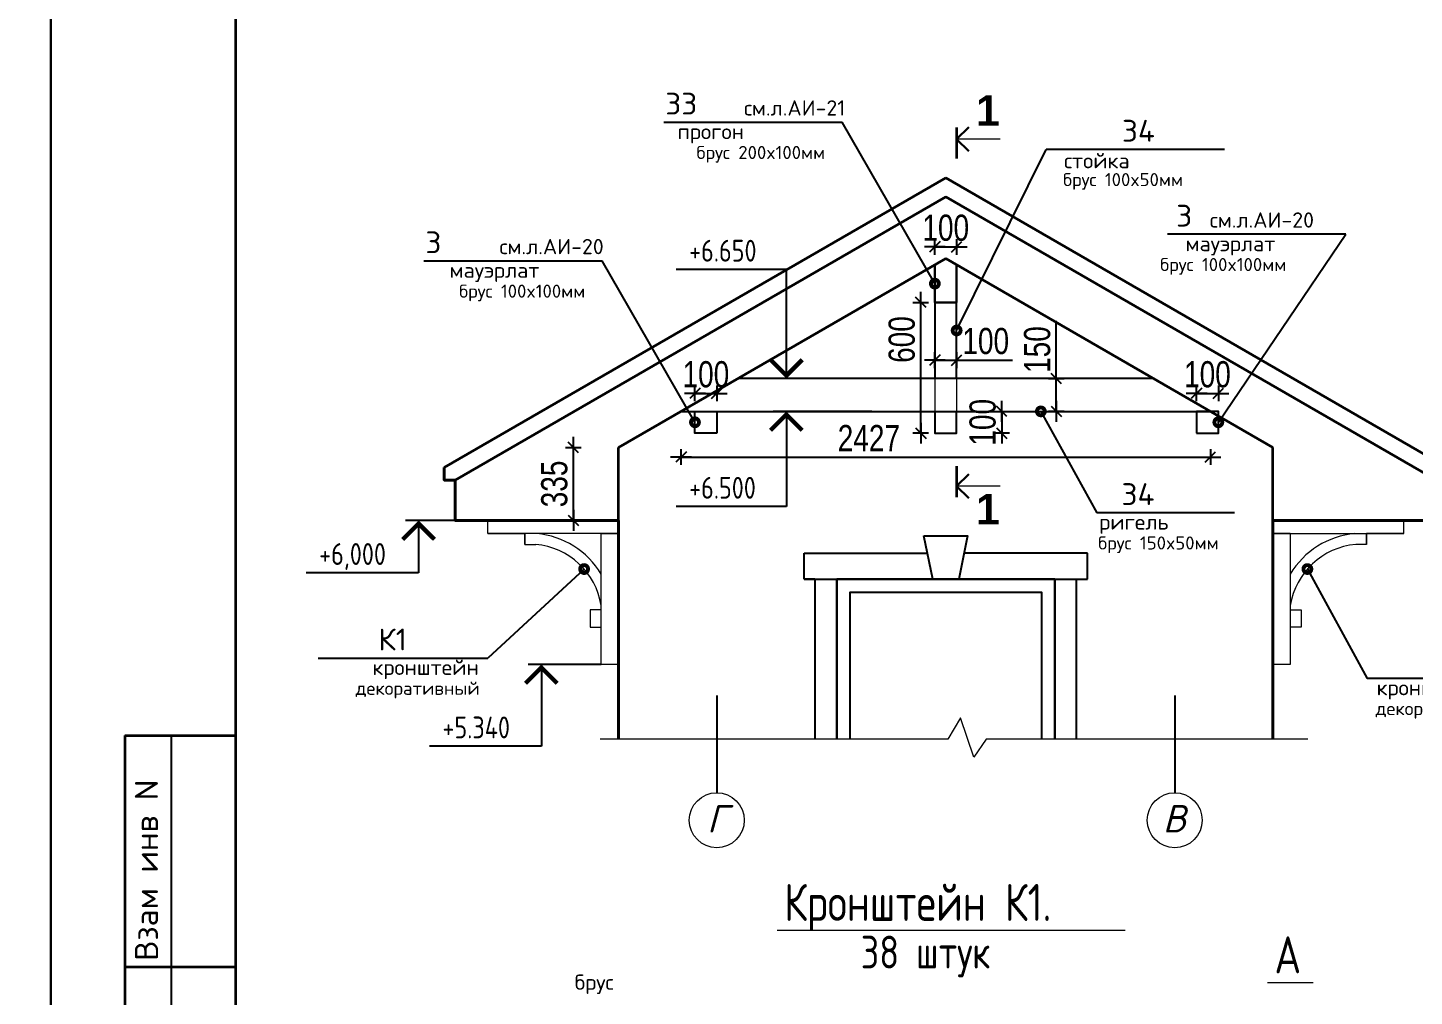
# Model space of a CAD drawing. Extents: x -12289450 to -10763036, y -7834513 to -6150123.
# Drawn here: x -10901846 to -10895488, y -7682240 to -7677799 of the extents above; entities that cross this region are included whole.
import ezdxf

# ---------------------------------------------------------------- set-up
doc = ezdxf.new("R2010")
doc.units = 0
doc.header["$LTSCALE"] = 25
doc.header["$PDMODE"] = 35
doc.linetypes.add('CENTER', pattern=[50.8, 31.75, -6.35, 6.35, -6.35])
doc.linetypes.add('HIDDEN', pattern=[9.525, 6.35, -3.175])
doc.layers.get('DefPoints').update_dxf_attribs({"color": 10, "lineweight": 30})
for name, color, linetype in [('001-ПЕРЕГОРОДКИ', 5, 'Continuous'), ('003-ТЕКСТ', 7, 'Continuous'), ('004-ВСПЛИНИИ', 15, 'Continuous'), ('005-РАЗМЕРЫ', 252, 'Continuous'), ('008-ШТРИХОВКА', 252, 'Continuous'), ('014-ОСИ', 251, 'CENTER'), ('Annotation - Text', 7, 'Continuous'), ('ArchiCAD', 7, 'Continuous'), ('EEE', 7, 'Continuous'), ('Крыши', 7, 'Continuous'), ('Новое', 51, 'Continuous'), ('Примечания', 7, 'Continuous')]:
    doc.layers.add(name, color=color, linetype=linetype)
for name, color, linetype, lineweight in [('RAZMER', 7, 'Continuous', 9), ('Двери демонтаж', 15, 'Continuous', 9), ('Стена', 7, 'Continuous', 5), ('СТЕНЫ', 5, 'Continuous', 40)]:
    doc.layers.add(name, color=color, linetype=linetype, lineweight=lineweight)
doc.styles.add('gismo', font='isocpeui.ttf')
doc.styles.add('GOST 2.304', font='cs_gost2304.shx')
doc.styles.add('ROMANT', font='romant.shx', dxfattribs={"height": 2})
doc.styles.add('SIMP701', font='simplex701.shx')
doc.styles.get("Standard").update_dxf_attribs({"font": 'arial.ttf'})
doc.styles.add('TXT0', font='txt', dxfattribs={"width": 0.8})
doc.styles.add('СГЕНЕРИР_СТИЛЬ_1', font='arialbd.ttf')
doc.dimstyles.new('Копия 3 РАЗМЕРЫ 3', dxfattribs={"dimscale": 30, "dimtxt": 4, "dimasz": 0.08, "dimexe": 0, "dimexo": 0, "dimgap": 0.9, "dimtad": 1, "dimdec": 0, "dimzin": 0, "dimdsep": 46, "dimtxsty": 'TXT0', "dimblk1": 'A8MITTA', "dimblk2": 'A8MITTA', "dimsah": 1, "dimcen": 0.3, "dimse1": 1, "dimse2": 1, "dimadec": 0, "dimazin": 0, "dimtp": 6, "dimtm": 6, "dimtfac": 1, "dimtdec": 0, "dimtofl": 0, "dimtmove": 0, "dimatfit": 3, "dimldrblk": 'A8MITTA', "dimfxl": 0, "dimtolj": 1, "dimtzin": 0, "dimarcsym": 0})

# ---------------------------------------------------------------- blocks, each defined once
blk = doc.blocks.new('A8MITTA', base_point=(3180, 3140))
for p, q in [((3180, 3155), (3180, 3125)), ((3160, 3140), (3200, 3140)), ((3170, 3130), (3190, 3150))]:
    blk.add_line(p, q)
blk = doc.blocks.new('*D1166')
at = {"layer": '005-РАЗМЕРЫ', "color": 0, "lineweight": -2, "ltscale": 4, "transparency": 16777216}
blk.add_line((-10897750.7, -7679655.4), (-10897750.7, -7679060.5), dxfattribs=at)
at = {"layer": 'DefPoints', "color": 0, "ltscale": 4, "transparency": 16777216}
for p in [(-10897750.7, -7679058.1), (-10897686.2, -7679058.1), (-10897686.2, -7679657.8)]:
    blk.add_point(p, dxfattribs=at)
at = {"layer": '005-РАЗМЕРЫ', "color": 0, "lineweight": -2, "ltscale": 4, "transparency": 16777216, "xscale": 2.4, "yscale": 2.4, "zscale": 2.4}
for p, rotation in [((-10897750.7, -7679058.1), 90), ((-10897750.7, -7679657.8), 270)]:
    blk.add_blockref('A8MITTA', p, dxfattribs=dict(at, rotation=rotation))
at = {"layer": '005-РАЗМЕРЫ', "color": 0, "ltscale": 4, "transparency": 16777216, "insert": (-10897837.7, -7679228.4), "char_height": 120, "attachment_point": 5, "rotation": 90, "style": 'TXT0'}
blk.add_mtext('\\A1;600', dxfattribs=at)
blk = doc.blocks.new('*D1167')
at = {"layer": '005-РАЗМЕРЫ', "color": 0, "lineweight": -2, "ltscale": 4, "transparency": 16777216}
for p, q in [((-10897683.8, -7679323), (-10897588.6, -7679323)), ((-10897586.2, -7679323), (-10897329.8, -7679323))]:
    blk.add_line(p, q, dxfattribs=at)
at = {"layer": 'DefPoints', "color": 0, "ltscale": 4, "transparency": 16777216}
for p in [(-10897686.2, -7679345.2), (-10897586.2, -7679323), (-10897586.2, -7679345.2)]:
    blk.add_point(p, dxfattribs=at)
at = {"layer": '005-РАЗМЕРЫ', "color": 0, "lineweight": -2, "ltscale": 4, "transparency": 16777216, "xscale": 2.4, "yscale": 2.4, "zscale": 2.4, "rotation": 180}
blk.add_blockref('A8MITTA', (-10897686.2, -7679323), dxfattribs=at)
at = {"layer": '005-РАЗМЕРЫ', "color": 0, "lineweight": -2, "ltscale": 4, "transparency": 16777216, "xscale": 2.4, "yscale": 2.4, "zscale": 2.4}
blk.add_blockref('A8MITTA', (-10897586.2, -7679323), dxfattribs=at)
at = {"layer": '005-РАЗМЕРЫ', "color": 0, "ltscale": 4, "transparency": 16777216, "insert": (-10897452.8, -7679236), "char_height": 120, "attachment_point": 5, "style": 'TXT0'}
blk.add_mtext('\\A1;100', dxfattribs=at)
blk = doc.blocks.new('*D1168')
at = {"layer": '005-РАЗМЕРЫ', "color": 0, "lineweight": -2, "ltscale": 4, "transparency": 16777216}
blk.add_line((-10898847.4, -7679767.3), (-10896425, -7679767.3), dxfattribs=at)
at = {"layer": 'DefPoints', "color": 0, "ltscale": 4, "transparency": 16777216}
for p in [(-10898849.8, -7679557.8), (-10896422.6, -7679557.8), (-10896422.6, -7679767.3)]:
    blk.add_point(p, dxfattribs=at)
at = {"layer": '005-РАЗМЕРЫ', "color": 0, "lineweight": -2, "ltscale": 4, "transparency": 16777216, "xscale": 2.4, "yscale": 2.4, "zscale": 2.4, "rotation": 180}
blk.add_blockref('A8MITTA', (-10898849.8, -7679767.3), dxfattribs=at)
at = {"layer": '005-РАЗМЕРЫ', "color": 0, "lineweight": -2, "ltscale": 4, "transparency": 16777216, "xscale": 2.4, "yscale": 2.4, "zscale": 2.4}
blk.add_blockref('A8MITTA', (-10896422.6, -7679767.3), dxfattribs=at)
at = {"layer": '005-РАЗМЕРЫ', "color": 0, "ltscale": 4, "transparency": 16777216, "insert": (-10897988.8, -7679680.3), "char_height": 120, "attachment_point": 5, "style": 'TXT0'}
blk.add_mtext('\\A1;2427', dxfattribs=at)
blk = doc.blocks.new('*D1169')
at = {"layer": '005-РАЗМЕРЫ', "color": 0, "lineweight": -2, "ltscale": 4, "transparency": 16777216}
for p, q in [((-10897129.5, -7679407.8), (-10897129.5, -7679143.4)), ((-10897129.5, -7679555.4), (-10897129.5, -7679410.2))]:
    blk.add_line(p, q, dxfattribs=at)
at = {"layer": 'DefPoints', "color": 0, "ltscale": 4, "transparency": 16777216}
for p in [(-10897260.5, -7679407.8), (-10897129.5, -7679407.8), (-10897260.5, -7679557.8)]:
    blk.add_point(p, dxfattribs=at)
at = {"layer": '005-РАЗМЕРЫ', "color": 0, "lineweight": -2, "ltscale": 4, "transparency": 16777216, "xscale": 2.4, "yscale": 2.4, "zscale": 2.4}
for p, rotation in [((-10897129.5, -7679407.8), 90), ((-10897129.5, -7679557.8), 270)]:
    blk.add_blockref('A8MITTA', p, dxfattribs=dict(at, rotation=rotation))
at = {"layer": '005-РАЗМЕРЫ', "color": 0, "ltscale": 4, "transparency": 16777216, "insert": (-10897216.5, -7679274.4), "char_height": 120, "attachment_point": 5, "rotation": 90, "style": 'TXT0'}
blk.add_mtext('\\A1;150', dxfattribs=at)
blk = doc.blocks.new('*D1170')
at = {"layer": '005-РАЗМЕРЫ', "color": 0, "lineweight": -2, "ltscale": 4, "transparency": 16777216}
blk.add_line((-10899343.8, -7680055.4), (-10899343.8, -7679725.6), dxfattribs=at)
at = {"layer": 'DefPoints', "color": 0, "ltscale": 4, "transparency": 16777216}
for p in [(-10899343.8, -7679723.2), (-10899136.2, -7679723.2), (-10899136.2, -7680057.8)]:
    blk.add_point(p, dxfattribs=at)
at = {"layer": '005-РАЗМЕРЫ', "color": 0, "lineweight": -2, "ltscale": 4, "transparency": 16777216, "xscale": 2.4, "yscale": 2.4, "zscale": 2.4}
for p, rotation in [((-10899343.8, -7679723.2), 90), ((-10899343.8, -7680057.8), 270)]:
    blk.add_blockref('A8MITTA', p, dxfattribs=dict(at, rotation=rotation))
at = {"layer": '005-РАЗМЕРЫ', "color": 0, "ltscale": 4, "transparency": 16777216, "insert": (-10899430.8, -7679890.5), "char_height": 120, "attachment_point": 5, "rotation": 90, "style": 'TXT0'}
blk.add_mtext('\\A1;335', dxfattribs=at)
blk = doc.blocks.new('*D1171')
at = {"layer": '005-РАЗМЕРЫ', "color": 0, "lineweight": -2, "ltscale": 4, "transparency": 16777216}
blk.add_line((-10897379.7, -7679560.2), (-10897379.7, -7679655.4), dxfattribs=at)
at = {"layer": 'DefPoints', "color": 0, "ltscale": 4, "transparency": 16777216}
for p in [(-10897465, -7679557.8), (-10897465, -7679657.8), (-10897379.7, -7679657.8)]:
    blk.add_point(p, dxfattribs=at)
at = {"layer": '005-РАЗМЕРЫ', "color": 0, "lineweight": -2, "ltscale": 4, "transparency": 16777216, "xscale": 2.4, "yscale": 2.4, "zscale": 2.4}
for p, rotation in [((-10897379.7, -7679557.8), 90), ((-10897379.7, -7679657.8), 270)]:
    blk.add_blockref('A8MITTA', p, dxfattribs=dict(at, rotation=rotation))
at = {"layer": '005-РАЗМЕРЫ', "color": 0, "ltscale": 4, "transparency": 16777216, "insert": (-10897466.7, -7679607.8), "char_height": 120, "attachment_point": 5, "rotation": 90, "style": 'TXT0'}
blk.add_mtext('\\A1;100', dxfattribs=at)
blk = doc.blocks.new('*D1172')
at = {"layer": '005-РАЗМЕРЫ', "color": 0, "lineweight": -2, "ltscale": 4, "transparency": 16777216}
blk.add_line((-10896483.8, -7679475.4), (-10896388.6, -7679475.4), dxfattribs=at)
at = {"layer": 'DefPoints', "color": 0, "ltscale": 4, "transparency": 16777216}
for p in [(-10896386.2, -7679475.4), (-10896486.2, -7679557.8), (-10896386.2, -7679557.8)]:
    blk.add_point(p, dxfattribs=at)
at = {"layer": '005-РАЗМЕРЫ', "color": 0, "lineweight": -2, "ltscale": 4, "transparency": 16777216, "xscale": 2.4, "yscale": 2.4, "zscale": 2.4, "rotation": 180}
blk.add_blockref('A8MITTA', (-10896486.2, -7679475.4), dxfattribs=at)
at = {"layer": '005-РАЗМЕРЫ', "color": 0, "lineweight": -2, "ltscale": 4, "transparency": 16777216, "xscale": 2.4, "yscale": 2.4, "zscale": 2.4}
blk.add_blockref('A8MITTA', (-10896386.2, -7679475.4), dxfattribs=at)
at = {"layer": '005-РАЗМЕРЫ', "color": 0, "ltscale": 4, "transparency": 16777216, "insert": (-10896436.2, -7679388.4), "char_height": 120, "attachment_point": 5, "style": 'TXT0'}
blk.add_mtext('\\A1;100', dxfattribs=at)
blk = doc.blocks.new('*D1173')
at = {"layer": '005-РАЗМЕРЫ', "color": 0, "lineweight": -2, "ltscale": 4, "transparency": 16777216}
blk.add_line((-10898783.8, -7679475.4), (-10898688.6, -7679475.4), dxfattribs=at)
at = {"layer": 'DefPoints', "color": 0, "ltscale": 4, "transparency": 16777216}
for p in [(-10898686.2, -7679475.4), (-10898786.2, -7679557.8), (-10898686.2, -7679557.8)]:
    blk.add_point(p, dxfattribs=at)
at = {"layer": '005-РАЗМЕРЫ', "color": 0, "lineweight": -2, "ltscale": 4, "transparency": 16777216, "xscale": 2.4, "yscale": 2.4, "zscale": 2.4, "rotation": 180}
blk.add_blockref('A8MITTA', (-10898786.2, -7679475.4), dxfattribs=at)
at = {"layer": '005-РАЗМЕРЫ', "color": 0, "lineweight": -2, "ltscale": 4, "transparency": 16777216, "xscale": 2.4, "yscale": 2.4, "zscale": 2.4}
blk.add_blockref('A8MITTA', (-10898686.2, -7679475.4), dxfattribs=at)
at = {"layer": '005-РАЗМЕРЫ', "color": 0, "ltscale": 4, "transparency": 16777216, "insert": (-10898736.2, -7679388.4), "char_height": 120, "attachment_point": 5, "style": 'TXT0'}
blk.add_mtext('\\A1;100', dxfattribs=at)
blk = doc.blocks.new('*D1174')
at = {"layer": '005-РАЗМЕРЫ', "color": 0, "lineweight": -2, "ltscale": 4, "transparency": 16777216}
blk.add_line((-10897683.8, -7678803.6), (-10897588.6, -7678803.6), dxfattribs=at)
at = {"layer": 'DefPoints', "color": 0, "ltscale": 4, "transparency": 16777216}
for p in [(-10897586.2, -7678803.6), (-10897686.2, -7678886), (-10897586.2, -7678886)]:
    blk.add_point(p, dxfattribs=at)
at = {"layer": '005-РАЗМЕРЫ', "color": 0, "lineweight": -2, "ltscale": 4, "transparency": 16777216, "xscale": 2.4, "yscale": 2.4, "zscale": 2.4, "rotation": 180}
blk.add_blockref('A8MITTA', (-10897686.2, -7678803.6), dxfattribs=at)
at = {"layer": '005-РАЗМЕРЫ', "color": 0, "lineweight": -2, "ltscale": 4, "transparency": 16777216, "xscale": 2.4, "yscale": 2.4, "zscale": 2.4}
blk.add_blockref('A8MITTA', (-10897586.2, -7678803.6), dxfattribs=at)
at = {"layer": '005-РАЗМЕРЫ', "color": 0, "ltscale": 4, "transparency": 16777216, "insert": (-10897636.2, -7678716.6), "char_height": 120, "attachment_point": 5, "style": 'TXT0'}
blk.add_mtext('\\A1;100', dxfattribs=at)

msp = doc.modelspace()

# ---------------------------------------------------------------- linework, layer by layer
at = {"lineweight": 25, "ltscale": 20}
for p, q in [((-10898929.4, -7678232.1), (-10898111.9, -7678232.1)), ((-10897686.2, -7678972.1), (-10898111.9, -7678232.1)), ((-10897586.2, -7679186.9), (-10897175.7, -7678356.4)), ((-10896358.2, -7678356.4), (-10897175.7, -7678356.4)), ((-10895801.5, -7678745.9), (-10896619, -7678745.9)), ((-10896386.2, -7679607.8), (-10895801.5, -7678745.9)), ((-10900029.4, -7678867.9), (-10899211.9, -7678867.9)), ((-10898786.2, -7679607.8), (-10899211.9, -7678867.9)), ((-10897200.2, -7679557.8), (-10896943.7, -7680022.4)), ((-10896311.9, -7680022.4), (-10896943.7, -7680022.4)), ((-10899294.6, -7680280.7), (-10899735.4, -7680688.7)), ((-10895977.9, -7680280.7), (-10895703.2, -7680781.9)), ((-10900513.6, -7680688.7), (-10899735.4, -7680688.7)), ((-10894925, -7680781.9), (-10895703.2, -7680781.9))]:
    msp.add_line(p, q, dxfattribs=at)
at = {"lineweight": 25, "ltscale": 20, "const_width": 36}
for points in [[(-10897695.2, -7678972.9, -1), (-10897677.3, -7678971.3, -1)], [(-10897695.2, -7678972.9, -1), (-10897677.3, -7678971.3, -1)], [(-10897595.2, -7679187.7, -1), (-10897577.3, -7679186.1, -1)], [(-10897209.1, -7679558.6, -1), (-10897191.2, -7679557, -1)], [(-10898795.2, -7679608.6, -1), (-10898777.3, -7679607, -1)], [(-10896395.2, -7679608.6, -1), (-10896377.3, -7679607, -1)], [(-10899303.6, -7680281.5, -1), (-10899285.6, -7680280, -1)], [(-10895986.8, -7680281.5, -1), (-10895968.9, -7680280, -1)]]:
    msp.add_lwpolyline(points, format="xyb", close=True, dxfattribs=at)
at = {"layer": '001-ПЕРЕГОРОДКИ', "lineweight": 35, "ltscale": 100}
for points in [[(-10897586.2, -7678256.7), (-10897586.2, -7678398.3)], [(-10897586.2, -7679809.5), (-10897586.2, -7679951.1)]]:
    msp.add_lwpolyline(points, dxfattribs=at)
at = {"layer": '001-ПЕРЕГОРОДКИ', "lineweight": 18, "ltscale": 100}
for points in [[(-10897386.5, -7678309.7), (-10897586.2, -7678309.7)], [(-10897386.5, -7679900.8), (-10897586.2, -7679900.8)]]:
    msp.add_lwpolyline(points, dxfattribs=at)
at = {"layer": '004-ВСПЛИНИИ', "color": 0, "lineweight": 0}
msp.add_lwpolyline([(-10895976.2, -7681061.2), (-10897451.3, -7681061.2), (-10897507.5, -7681142.6), (-10897569.1, -7680962.2), (-10897627, -7681061.2), (-10899220.8, -7681061.2)], dxfattribs=at)
at = {"layer": '008-ШТРИХОВКА', "linetype": 'HIDDEN', "lineweight": 0, "ltscale": 3}
for points in [[(-10897686.2, -7679407.8), (-10897686.2, -7679557.8)], [(-10897586.2, -7679407.8), (-10897586.2, -7679557.8)]]:
    msp.add_lwpolyline(points, dxfattribs=at)
at = {"layer": '014-ОСИ'}
for points in [[(-10898686.3, -7680861), (-10898686.3, -7681306.4)], [(-10898686.3, -7680861), (-10898686.3, -7681306.4)], [(-10896586.3, -7680861), (-10896586.3, -7681306.4)], [(-10896586.3, -7680861), (-10896586.3, -7681306.4)]]:
    msp.add_lwpolyline(points, dxfattribs=at)
at = {"layer": 'Annotation - Text', "color": 0, "lineweight": 20}
for centre in [(-10898686.3, -7681432.4), (-10896586.3, -7681432.4)]:
    msp.add_circle(centre, 126, dxfattribs=at)
at = {"layer": 'ArchiCAD', "color": 7, "linetype": 'Continuous', "lineweight": 35}
for p, q in [((-10901400.6, -7681044), (-10900891.4, -7681044)), ((-10901400.6, -7681044), (-10901400.6, -7684650.4)), ((-10901400.6, -7682104.7), (-10900891.4, -7682104.7))]:
    msp.add_line(p, q, dxfattribs=at)
msp.add_lwpolyline([(-10900891.4, -7672473.4), (-10884132.2, -7672473.4), (-10884132.2, -7684650.4), (-10900891.4, -7684650.4)], close=True, dxfattribs=at)
msp.add_lwpolyline([(-10900891.4, -7672473.4), (-10884132.2, -7672473.4), (-10884132.2, -7684650.4), (-10900891.4, -7684650.4)], close=True, dxfattribs=at)
at = {"layer": 'EEE', "lineweight": 15}
for p, q in [((-10898409.7, -7681936.7), (-10896812.9, -7681936.7)), ((-10896161.2, -7682177.1), (-10895951.1, -7682177.1))]:
    msp.add_line(p, q, dxfattribs=at)
at = {"layer": 'RAZMER', "ltscale": 4}
for p, q in [((-10896273.8, -7679273.5), (-10897636.2, -7678486.9)), ((-10896311.3, -7679338.5), (-10897636.2, -7678573.5))]:
    msp.add_line(p, q, dxfattribs=at)
at = {"layer": 'RAZMER', "lineweight": 25, "ltscale": 4}
for p, q in [((-10898286.2, -7680327.8), (-10898286.2, -7680207.8)), ((-10898286.2, -7680207.8), (-10897720.2, -7680207.8)), ((-10896986.2, -7680207.8), (-10897551, -7680207.8)), ((-10896986.2, -7680327.8), (-10896986.2, -7680207.8)), ((-10898286.2, -7680327.8), (-10896986.2, -7680327.8)), ((-10898236.2, -7680327.8), (-10898286.2, -7680327.8)), ((-10898236.2, -7680327.8), (-10898236.2, -7681061.2)), ((-10898136.2, -7681061.2), (-10898136.2, -7680327.8)), ((-10897136.2, -7681061.2), (-10897136.2, -7680327.8)), ((-10897036.2, -7681061.2), (-10897036.2, -7680327.8))]:
    msp.add_line(p, q, dxfattribs=at)
at = {"layer": 'RAZMER', "lineweight": 30, "ltscale": 4}
for points in [[(-10897634.5, -7678858.1), (-10897638, -7678858.1)], [(-10897686.2, -7678886), (-10897686.2, -7679058.1), (-10897586.2, -7679058.1), (-10897586.2, -7678886)]]:
    msp.add_lwpolyline(points, dxfattribs=at)
at = {"layer": 'RAZMER', "lineweight": 25, "ltscale": 4}
for points in [[(-10897686.2, -7679058.1), (-10897686.2, -7679407.8)], [(-10897586.2, -7679407.8), (-10897586.2, -7679057.1)], [(-10897686.2, -7679557.8), (-10897686.2, -7679607.8), (-10897686.2, -7679657.8), (-10897586.2, -7679657.8), (-10897586.2, -7679557.8)], [(-10897736.2, -7680127.8), (-10897536.2, -7680127.8), (-10897576.2, -7680327.8), (-10897696.2, -7680327.8), (-10897736.2, -7680127.8)]]:
    msp.add_lwpolyline(points, dxfattribs=at)
for points in [[(-10898849.8, -7679557.8), (-10896422.6, -7679557.8), (-10896682.4, -7679407.8), (-10898590, -7679407.8)], [(-10898686.2, -7679657.8), (-10898786.2, -7679657.8), (-10898786.2, -7679557.8), (-10898686.2, -7679557.8)], [(-10896486.2, -7679657.8), (-10896386.2, -7679657.8), (-10896386.2, -7679557.8), (-10896486.2, -7679557.8)]]:
    msp.add_lwpolyline(points, close=True, dxfattribs=at)
at = {"layer": 'Двери демонтаж', "lineweight": 30, "ltscale": 50}
msp.add_lwpolyline([(-10897136.2, -7681061.2), (-10897136.2, -7680327.8), (-10898136.2, -7680327.8), (-10898136.2, -7681061.2)], dxfattribs=at)
at = {"layer": 'Двери демонтаж', "lineweight": 25, "ltscale": 50}
msp.add_lwpolyline([(-10897196.2, -7681061.2), (-10897196.2, -7680387.8), (-10898076.2, -7680387.8), (-10898076.2, -7681061.2)], dxfattribs=at)
at = {"layer": 'Крыши', "lineweight": 35, "ltscale": 3}
for p, q in [((-10897636.2, -7678573.5), (-10899886.2, -7679872.6)), ((-10897636.2, -7678573.5), (-10895386.2, -7679872.6)), ((-10897636.2, -7678857.1), (-10899136.2, -7679723.2)), ((-10897636.2, -7678857.1), (-10896136.2, -7679723.2))]:
    msp.add_line(p, q, dxfattribs=at)
for points in [[(-10897636.2, -7678486.9), (-10899936.2, -7679814.8)], [(-10897636.2, -7678486.9), (-10895336.2, -7679814.8)], [(-10899136.2, -7680057.8), (-10899136.2, -7679723.2)], [(-10896136.2, -7680057.8), (-10896136.2, -7679723.2)]]:
    msp.add_lwpolyline(points, dxfattribs=at)
at = {"layer": 'Крыши', "lineweight": 40, "ltscale": 3}
for points in [[(-10899936.2, -7679814.8), (-10899936.2, -7679872.5), (-10899886.2, -7679872.5), (-10899886.2, -7680057.8), (-10899136.2, -7680057.8)], [(-10899936.2, -7679814.8), (-10899936.2, -7679872.5), (-10899886.2, -7679872.6), (-10899886.2, -7680057.8)], [(-10895336.2, -7679814.8), (-10895336.2, -7679872.5), (-10895386.2, -7679872.5), (-10895386.2, -7680057.8), (-10896136.2, -7680057.8)]]:
    msp.add_lwpolyline(points, dxfattribs=at)
at = {"layer": 'Крыши', "lineweight": 5, "ltscale": 3}
for points in [[(-10899216.2, -7680117.8), (-10899736.2, -7680117.8), (-10899736.2, -7680057.8)], [(-10899736.2, -7680117.8), (-10899566.2, -7680117.8), (-10899566.2, -7680167.8), (-10899566.2, -7680117.8), (-10899566.2, -7680167.8), (-10899516.2, -7680167.8), (-10899516.2, -7680167.8)], [(-10899216.2, -7680717.8), (-10899216.2, -7680117.8), (-10899136.2, -7680117.8), (-10899136.2, -7680717.8), (-10899216.2, -7680717.8)], [(-10899216.2, -7680467.8), (-10899266.2, -7680467.8), (-10899266.2, -7680547.8), (-10899216.2, -7680547.8)]]:
    msp.add_lwpolyline(points, dxfattribs=at)
at = {"layer": 'Крыши', "lineweight": 13, "ltscale": 3}
for points in [[(-10899136.2, -7680057.8), (-10899136.2, -7680117.8), (-10899216.2, -7680117.8), (-10899216.2, -7680117.8), (-10899136.2, -7680117.8), (-10899136.2, -7680717.8), (-10899216.2, -7680717.8), (-10899216.2, -7680117.8)], [(-10896056.2, -7680117.8), (-10895536.2, -7680117.8), (-10895536.2, -7680057.8)], [(-10896056.2, -7680117.8), (-10896056.2, -7680117.8), (-10896136.2, -7680117.8), (-10896136.2, -7680117.8), (-10896056.2, -7680117.8), (-10896056.2, -7680717.8), (-10896136.2, -7680717.8), (-10896136.2, -7680117.8)], [(-10895536.2, -7680117.8), (-10895706.2, -7680117.8), (-10895706.2, -7680167.8), (-10895706.2, -7680117.8), (-10895706.2, -7680167.8), (-10895756.2, -7680167.8), (-10895756.2, -7680167.8)], [(-10896056.2, -7680467.8), (-10896006.2, -7680467.8), (-10896006.2, -7680547.8), (-10896056.2, -7680547.8)]]:
    msp.add_lwpolyline(points, dxfattribs=at)
at = {"layer": 'Крыши', "lineweight": 5, "ltscale": 3}
for radius, start in [(384.2, 30.80514), (334.2, 9.1045)]:
    msp.add_arc((-10899546.3, -7680500.7), radius, start, 84.84537, dxfattribs=at)
at = {"layer": 'Крыши', "lineweight": 13, "ltscale": 3}
for radius, end in [(384.2, 149.19486), (334.2, 170.8955)]:
    msp.add_arc((-10895726.2, -7680500.7), radius, 95.15463, end, dxfattribs=at)
at = {"layer": 'Новое', "color": 7, "linetype": 'Continuous'}
msp.add_line((-10901188.4, -7681044), (-10901188.4, -7684650.4), dxfattribs=at)
for points in [[(-10919559.9, -7672261.3), (-10901740, -7672261.3), (-10901740, -7684862.5), (-10919559.9, -7684862.5)], [(-10919559.9, -7672261.3), (-10901740, -7672261.3), (-10901740, -7684862.5), (-10919559.9, -7684862.5)], [(-10901740, -7672261.3), (-10883920.1, -7672261.3), (-10883920.1, -7684862.5), (-10901740, -7684862.5)], [(-10901740, -7672261.3), (-10883920.1, -7672261.3), (-10883920.1, -7684862.5), (-10901740, -7684862.5)]]:
    msp.add_lwpolyline(points, close=True, dxfattribs=at)
at = {"layer": 'Примечания', "linetype": 'Continuous', "lineweight": 25, "ltscale": 40}
for p, q in [((-10898367.1, -7678907.1), (-10898873.1, -7678907.1)), ((-10898367.1, -7679407.8), (-10898367.1, -7678907.1)), ((-10897975, -7679407.8), (-10898427.1, -7679407.8)), ((-10897975, -7679557.8), (-10898427.1, -7679557.8)), ((-10898367.1, -7679557.8), (-10898367.1, -7679994.1)), ((-10898367.1, -7679994.1), (-10898873.1, -7679994.1)), ((-10899621.6, -7680057.8), (-10900113.7, -7680057.8)), ((-10900053.7, -7680057.8), (-10900053.7, -7680297.8)), ((-10900053.7, -7680297.8), (-10900569.7, -7680297.8)), ((-10899216.2, -7680717.8), (-10899550.8, -7680717.8)), ((-10899490.8, -7680717.8), (-10899490.8, -7681093)), ((-10899490.8, -7681093), (-10900004.3, -7681093))]:
    msp.add_line(p, q, dxfattribs=at)
at = {"layer": 'Примечания', "linetype": 'Continuous', "lineweight": 25, "ltscale": 40, "const_width": 20}
for points in [[(-10898440, -7679320.7), (-10898367.1, -7679393.7), (-10898294.2, -7679320.7)], [(-10898294.2, -7679644.9), (-10898367.1, -7679572), (-10898440, -7679644.9)], [(-10899980.7, -7680144.9), (-10900053.7, -7680072), (-10900126.6, -7680144.9)], [(-10899417.9, -7680804.9), (-10899490.8, -7680732), (-10899563.7, -7680804.9)]]:
    msp.add_lwpolyline(points, dxfattribs=at)
at = {"layer": 'СТЕНЫ', "color": 5, "lineweight": 30}
for points in [[(-10897586.2, -7678309.7), (-10897530.7, -7678254.2)], [(-10897586.2, -7678309.7), (-10897530.7, -7678365.2)], [(-10897586.2, -7679900.8), (-10897530.7, -7679845.3)], [(-10897586.2, -7679900.8), (-10897530.7, -7679956.3)]]:
    msp.add_lwpolyline(points, dxfattribs=at)
at = {"layer": 'СТЕНЫ', "lineweight": 40, "ltscale": 3}
for points in [[(-10899136.2, -7681061.2), (-10899136.2, -7680057.8)], [(-10896136.2, -7681061.2), (-10896136.2, -7680057.8)]]:
    msp.add_lwpolyline(points, dxfattribs=at)

# ---------------------------------------------------------------- texts
at = {"layer": '003-ТЕКСТ', "lineweight": 30, "style": 'SIMP701'}
msp.add_text('Взам инв N', height=106.07, rotation=90, dxfattribs=at).set_placement((-10901248.6, -7682077.3))
at = {"layer": 'Annotation - Text', "color": 0, "lineweight": 25, "style": 'GOST 2.304'}
for s, height, p in [('Кронштейн К1.', 169.714, (-10898377.6, -7681894)), ('38 штук', 150, (-10898026.2, -7682112)), ('А', 169.7, (-10896129.1, -7682134.5))]:
    msp.add_text(s, height=height, dxfattribs=at).set_placement(p)
at = {"layer": 'Annotation - Text', "color": 7, "linetype": 'Continuous', "lineweight": 0, "char_height": 140, "attachment_point": 2, "style": 'СГЕНЕРИР_СТИЛЬ_1'}
for insert in [(-10897443.2, -7678108.2), (-10897443.2, -7679936.3)]:
    msp.add_mtext('1', dxfattribs=dict(at, insert=insert))
at = {"layer": 'Annotation - Text', "color": 0, "lineweight": 25, "char_height": 126, "attachment_point": 2, "style": 'gismo'}
for s, insert in [('Г', (-10898684.4, -7681362.5)), ('В', (-10896588.3, -7681362.5))]:
    msp.add_mtext(s, dxfattribs=dict(at, insert=insert))
at = {"layer": 'Примечания', "linetype": 'Continuous', "lineweight": 25, "ltscale": 40, "style": 'GOST 2.304'}
for s, p in [('+6.650', (-10898813.1, -7678871.1)), ('+6.500', (-10898813.1, -7679958.1)), ('+6,000', (-10900509.7, -7680261.8)), ('+5.340', (-10899944.3, -7681057))]:
    msp.add_text(s, height=100, dxfattribs=at).set_placement(p)
at = {"layer": 'Примечания', "color": 7}
for s, insert, char_height, attachment_point in [('\\A1;{\\Fsimplex|c204;см.л.АИ-21}', (-10898097.2, -7678166.6), 70, 6), ('\\A1;{\\Fsimplex|c204;прогон}', (-10898561.7, -7678284.3), 70, 6), ('\\A1;{\\Fsimplex|c204;брус 2\\Fsimplex|c0;00x100\\Fsimplex|c204;мм}', (-10898189.5, -7678379), 60, 6), ('\\A1;{\\Fsimplex|c204;стойка}', (-10897093.8, -7678408.5), 70, 4), ('\\A1;{\\Fsimplex|c204;брус \\Fsimplex|c0;100x\\Fsimplex|c204;5\\Fsimplex|c0;0\\Fsimplex|c204;мм}', (-10897098.1, -7678503.3), 60, 4), ('\\A1;{\\Fsimplex|c204;см.л.АИ-20}', (-10896425.5, -7678680.4), 70, 4), ('\\A1;{\\Fsimplex|c204;см.л.АИ-20}', (-10899204.8, -7678802.3), 70, 6), ('\\A1;{\\Fsimplex|c204;мауэрлат}', (-10896537, -7678798.1), 70, 4), ('\\A1;{\\Fsimplex|c204;брус \\Fsimplex|c0;100x100\\Fsimplex|c204;мм}', (-10896652.8, -7678892.8), 60, 4), ('\\A1;{\\Fsimplex|c204;мауэрлат}', (-10899499.5, -7678920), 70, 6), ('\\A1;{\\Fsimplex|c204;брус \\Fsimplex|c0;100x100\\Fsimplex|c204;мм}', (-10899289.5, -7679014.8), 60, 6), ('\\A1;{\\Fsimplex|c204;ригель}', (-10896932.9, -7680074.5), 70, 4), ('\\A1;{\\Fsimplex|c204;брус \\Fsimplex|c0;1\\Fsimplex|c204;5\\Fsimplex|c0;0x\\Fsimplex|c204;5\\Fsimplex|c0;0\\Fsimplex|c204;мм}', (-10896937.2, -7680169.3), 60, 4), ('\\A1;{\\Fsimplex|c204;кронштейн}', (-10899778, -7680740.9), 70, 6), ('\\A1;{\\Fsimplex|c204;декоративный}', (-10899773.7, -7680835.7), 60, 6), ('\\A1;{\\Fsimplex|c204;кронштейн}', (-10895660.6, -7680834.1), 70, 4), ('\\A1;{\\Fsimplex|c204;декоративный}', (-10895664.9, -7680928.8), 60, 4), ('\\A1;{\\Fsimplex|c204;брус}', (-10899160.7, -7682184.5), 70, 6)]:
    msp.add_mtext(s, dxfattribs=dict(at, insert=insert, char_height=char_height, attachment_point=attachment_point))
at = {"layer": 'Стена', "linetype": 'Continuous', "ltscale": 100, "style": 'ROMANT'}
for s, p in [('33', (-10898922.5, -7678196.9)), ('3', (-10900022.5, -7678832.7)), ('К1', (-10900238.6, -7680653.6))]:
    msp.add_text(s, height=100, rotation=360, dxfattribs=at).set_placement(p)
for s, p in [('34', (-10896828.4, -7678321.2)), ('3', (-10896579.6, -7678710.7)), ('34', (-10896830.3, -7679987.2))]:
    msp.add_text(s, height=100, dxfattribs=at).set_placement(p)

# ---------------------------------------------------------------- dimensions: what is measured, and where the dimension line sits
at = {"layer": '005-РАЗМЕРЫ', "ltscale": 4}
for base, p1, p2, picture, middle in [((-10897586.2, -7678803.6), (-10897686.2, -7678886), (-10897586.2, -7678886), '*D1174', (-10897636.2, -7678803.6)), ((-10897586.2, -7679323), (-10897686.2, -7679345.2), (-10897586.2, -7679345.2), '*D1167', (-10897452.8, -7679323)), ((-10898686.2, -7679475.4), (-10898786.2, -7679557.8), (-10898686.2, -7679557.8), '*D1173', (-10898736.2, -7679475.4)), ((-10896386.2, -7679475.4), (-10896486.2, -7679557.8), (-10896386.2, -7679557.8), '*D1172', (-10896436.2, -7679475.4)), ((-10896422.6, -7679767.3), (-10898849.8, -7679557.8), (-10896422.6, -7679557.8), '*D1168', (-10897988.8, -7679767.3))]:
    dim = msp.add_linear_dim(base=base, p1=p1, p2=p2, dimstyle='Копия 3 РАЗМЕРЫ 3', dxfattribs=at)
    dim.commit()
    dim.dimension.update_dxf_attribs({"geometry": picture, "text_midpoint": middle, "dimtype": 160})
for base, p1, p2, picture, middle in [((-10897750.7, -7679058.1), (-10897686.2, -7679657.8), (-10897686.2, -7679058.1), '*D1166', (-10897750.7, -7679228.4)), ((-10897129.5, -7679407.8), (-10897260.5, -7679557.8), (-10897260.5, -7679407.8), '*D1169', (-10897129.5, -7679274.4)), ((-10897379.7, -7679657.8), (-10897465, -7679557.8), (-10897465, -7679657.8), '*D1171', (-10897379.7, -7679607.8)), ((-10899343.8, -7679723.2), (-10899136.2, -7680057.8), (-10899136.2, -7679723.2), '*D1170', (-10899343.8, -7679890.5))]:
    dim = msp.add_linear_dim(base=base, p1=p1, p2=p2, angle=90, dimstyle='Копия 3 РАЗМЕРЫ 3', dxfattribs=at)
    dim.commit()
    dim.dimension.update_dxf_attribs({"geometry": picture, "text_midpoint": middle, "dimtype": 160})

doc.saveas('drawing.dxf')
